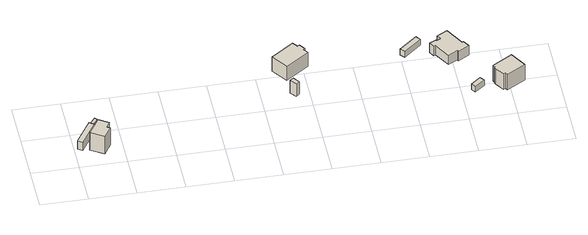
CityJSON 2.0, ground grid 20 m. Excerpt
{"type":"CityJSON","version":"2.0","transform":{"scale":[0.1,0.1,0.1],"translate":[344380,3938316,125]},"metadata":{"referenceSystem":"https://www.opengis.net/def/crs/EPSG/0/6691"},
"CityObjects":{
"building1":{"type":"Building","attributes":{"usage":"401","measuredHeight":4.6,"storeysAboveGround":1,"BuildingIDAttribute.prefecture":"14","BuildingIDAttribute.city":"14151","BuildingDetailAttribute.totalFloorArea":26.42,"BuildingDetailAttribute.buildingFootprintArea":26.42,"BuildingDetailAttribute.buildingStructureType":"601","BuildingDetailAttribute.buildingStructureOrgType":"1","BuildingDetailAttribute.orgUsage":"61","BuildingDetailAttribute.surveyYear":2015,"BuildingLandSlideRiskAttribute.description":"1","BuildingLandSlideRiskAttribute.areaType":"1"},"geometry":[{"type":"Solid","lod":"1","boundaries":[[[[0,1,2,3,4]],[[3,5,6,4]],[[2,7,5,3]],[[1,8,7,2]],[[0,9,8,1]],[[4,6,9,0]],[[5,7,8,9,6]]]]}]},
"building2":{"type":"Building","attributes":{"usage":"401","measuredHeight":9.6,"storeysAboveGround":1,"BuildingIDAttribute.prefecture":"14","BuildingIDAttribute.city":"14151","BuildingDetailAttribute.totalFloorArea":59.11,"BuildingDetailAttribute.buildingFootprintArea":59.11,"BuildingDetailAttribute.buildingStructureType":"601","BuildingDetailAttribute.buildingStructureOrgType":"1","BuildingDetailAttribute.orgUsage":"61","BuildingDetailAttribute.surveyYear":2015,"BuildingLandSlideRiskAttribute.description":"1","BuildingLandSlideRiskAttribute.areaType":"1"},"geometry":[{"type":"Solid","lod":"1","boundaries":[[[[10,11,12,13,14,15,16]],[[15,17,18,16]],[[14,19,17,15]],[[13,20,19,14]],[[12,21,20,13]],[[11,22,21,12]],[[10,23,22,11]],[[16,18,23,10]],[[17,19,20,21,22,23,18]]]]}]},
"building3":{"type":"Building","attributes":{"measuredHeight":4.7,"BuildingIDAttribute.prefecture":"14","BuildingIDAttribute.city":"14151","BuildingDetailAttribute.surveyYear":2015,"BuildingLandSlideRiskAttribute.description":"1","BuildingLandSlideRiskAttribute.areaType":"1"},"geometry":[{"type":"Solid","lod":"1","boundaries":[[[[24,25,26,27]],[[26,28,29,27]],[[25,30,28,26]],[[24,31,30,25]],[[27,29,31,24]],[[28,30,31,29]]]]}]},
"building4":{"type":"Building","attributes":{"measuredHeight":6.9,"BuildingIDAttribute.prefecture":"14","BuildingIDAttribute.city":"14151","BuildingDetailAttribute.surveyYear":2015,"BuildingLandSlideRiskAttribute.description":"1","BuildingLandSlideRiskAttribute.areaType":"1"},"geometry":[{"type":"Solid","lod":"1","boundaries":[[[[32,33,34,35]],[[34,36,37,35]],[[33,38,36,34]],[[32,39,38,33]],[[35,37,39,32]],[[36,38,39,37]]]]}]},
"building5":{"type":"Building","attributes":{"usage":"411","measuredHeight":8.2,"storeysAboveGround":2,"BuildingIDAttribute.prefecture":"14","BuildingIDAttribute.city":"14151","BuildingDetailAttribute.totalFloorArea":180.12,"BuildingDetailAttribute.buildingFootprintArea":90.06,"BuildingDetailAttribute.buildingStructureType":"610","BuildingDetailAttribute.buildingStructureOrgType":"2","BuildingDetailAttribute.orgUsage":"10","BuildingDetailAttribute.surveyYear":2015,"BuildingLandSlideRiskAttribute.description":"1","BuildingLandSlideRiskAttribute.areaType":"1"},"geometry":[{"type":"Solid","lod":"1","boundaries":[[[[40,41,42,43,44,45,46,47]],[[46,48,49,47]],[[45,50,48,46]],[[44,51,50,45]],[[43,52,51,44]],[[42,53,52,43]],[[41,54,53,42]],[[40,55,54,41]],[[47,49,55,40]],[[48,50,51,52,53,54,55,49]]]]}]},
"building6":{"type":"Building","attributes":{"BuildingIDAttribute.prefecture":"14","BuildingIDAttribute.city":"14151","BuildingDetailAttribute.surveyYear":2015},"geometry":[{"type":"Solid","lod":"1","boundaries":[[[[56,57,58,59]],[[58,60,61,59]],[[57,62,60,58]],[[56,63,62,57]],[[59,61,63,56]],[[60,62,63,61]]]]}]},
"building7":{"type":"Building","attributes":{"usage":"411","measuredHeight":6.7,"storeysAboveGround":1,"BuildingIDAttribute.prefecture":"14","BuildingIDAttribute.city":"14151","BuildingDetailAttribute.totalFloorArea":103.46,"BuildingDetailAttribute.buildingFootprintArea":103.46,"BuildingDetailAttribute.buildingStructureType":"601","BuildingDetailAttribute.buildingStructureOrgType":"1","BuildingDetailAttribute.orgUsage":"10","BuildingDetailAttribute.surveyYear":2015},"geometry":[{"type":"Solid","lod":"1","boundaries":[[[[64,65,66,67,68,69,70,71,72,73,74,75,76,77]],[[76,78,79,77]],[[75,80,78,76]],[[74,81,80,75]],[[73,82,81,74]],[[72,83,82,73]],[[71,84,83,72]],[[70,85,84,71]],[[69,86,85,70]],[[68,87,86,69]],[[67,88,87,68]],[[66,89,88,67]],[[65,90,89,66]],[[64,91,90,65]],[[77,79,91,64]],[[78,80,81,82,83,84,85,86,87,88,89,90,91,79]]]]}]},
"building8":{"type":"Building","attributes":{"BuildingIDAttribute.prefecture":"14","BuildingIDAttribute.city":"14151","BuildingDetailAttribute.surveyYear":2015},"geometry":[{"type":"Solid","lod":"1","boundaries":[[[[92,93,94,95]],[[94,96,97,95]],[[93,98,96,94]],[[92,99,98,93]],[[95,97,99,92]],[[96,98,99,97]]]]}]},
"building9":{"type":"Building","attributes":{"usage":"413","measuredHeight":9.4,"storeysAboveGround":2,"BuildingIDAttribute.prefecture":"14","BuildingIDAttribute.city":"14151","BuildingDetailAttribute.totalFloorArea":126.95,"BuildingDetailAttribute.buildingFootprintArea":63.48,"BuildingDetailAttribute.buildingStructureType":"601","BuildingDetailAttribute.buildingStructureOrgType":"1","BuildingDetailAttribute.orgUsage":"30","BuildingDetailAttribute.surveyYear":2015},"geometry":[{"type":"Solid","lod":"1","boundaries":[[[[100,101,102,103,104,105,106,107,108]],[[107,109,110,108]],[[106,111,109,107]],[[105,112,111,106]],[[104,113,112,105]],[[103,114,113,104]],[[102,115,114,103]],[[101,116,115,102]],[[100,117,116,101]],[[108,110,117,100]],[[109,111,112,113,114,115,116,117,110]]]]}]}
},
"vertices":[
[89,141,55],[61,98,55],[22,39,55],[1,52,55],[68,155,55],[1,52,99],[68,155,99],[22,39,99],[61,98,99],[89,141,99],
[151,145,3],[135,120,3],[148,112,3],[116,63,3],[61,98,3],[89,141,3],[109,172,3],[89,141,94],[109,172,94],[61,98,94],[116,63,94],[148,112,94],[135,120,94],[151,145,94],
[111,194,41],[84,159,41],[73,168,41],[100,203,41],[73,168,77],[100,203,77],[84,159,77],[111,194,77],
[895,95,186],[915,68,186],[900,57,186],[879,83,186],[900,57,252],[879,83,252],[915,68,252],[895,95,252],
[825,188,223],[923,258,223],[939,236,223],[948,242,223],[966,215,223],[959,211,223],[974,189,223],[873,119,223],[974,189,296],[873,119,296],[959,211,296],[966,215,296],[948,242,296],[939,236,296],[923,258,296],[825,188,296],
[1436,294,188],[1451,275,188],[1375,211,188],[1359,230,188],[1375,211,218],[1359,230,218],[1451,275,218],[1436,294,218],
[1615,214,181],[1632,184,181],[1585,157,181],[1581,164,181],[1541,141,181],[1501,211,181],[1493,206,181],[1480,229,181],[1509,245,181],[1511,240,181],[1528,249,181],[1518,267,181],[1563,293,181],[1609,211,181],[1563,293,231],[1609,211,231],[1518,267,231],[1528,249,231],[1511,240,231],[1509,245,231],[1480,229,231],[1493,206,231],[1501,211,231],[1541,141,231],[1581,164,231],[1585,157,231],[1632,184,231],[1615,214,231],
[1667,36,138],[1625,4,138],[1611,21,138],[1653,54,138],[1611,21,168],[1653,54,168],[1625,4,168],[1667,36,168],
[1750,15,128],[1740,10,128],[1716,50,128],[1713,56,128],[1716,58,128],[1709,70,128],[1795,121,128],[1836,51,128],[1757,4,128],[1836,51,210],[1757,4,210],[1795,121,210],[1709,70,210],[1716,58,210],[1713,56,210],[1716,50,210],[1740,10,210],[1750,15,210]
]}
